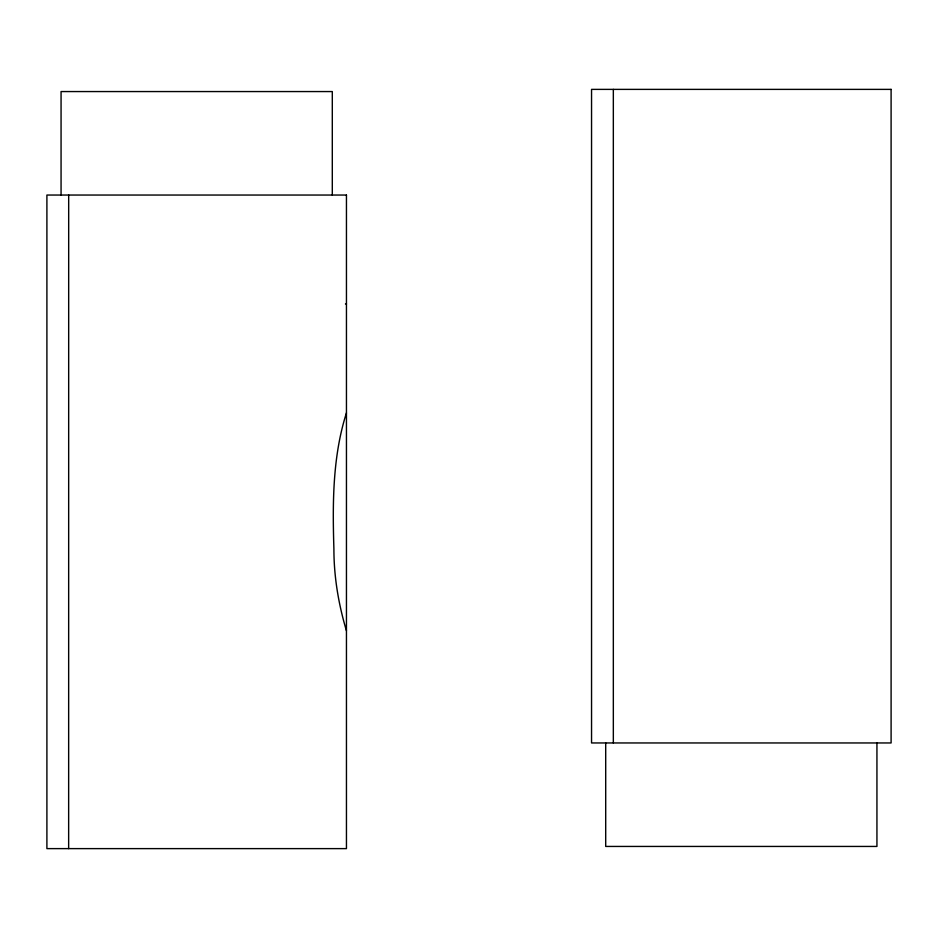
<?xml version="1.0" encoding="UTF-8"?>
<svg xmlns="http://www.w3.org/2000/svg" width="938" height="938" viewBox="0 0 938 938"><rect width="100%" height="100%" fill="white"/><g stroke="black" fill="none" stroke-linecap="round" stroke-linejoin="round"><path stroke-width="1.41" d="M346.45 412.896C332.486 456.736 332.509 503.53 333.905 549.058C333.893 576.729 338.536 604.318 346.45 630.758M345.454 303.971L346.45 303.971M876.936 742.955L876.936 846.439L605.702 846.439L605.702 742.955M613.335 89.38L613.335 742.955M332.298 195.045L332.298 91.561L61.064 91.561L61.064 195.045M68.685 195.045L68.65 848.62M891.1 89.38L591.55 89.38L591.55 742.955L891.1 742.955L891.1 89.38M346.45 195.045L46.9 195.045L46.9 848.62L346.45 848.62L346.45 195.045"/></g></svg>
